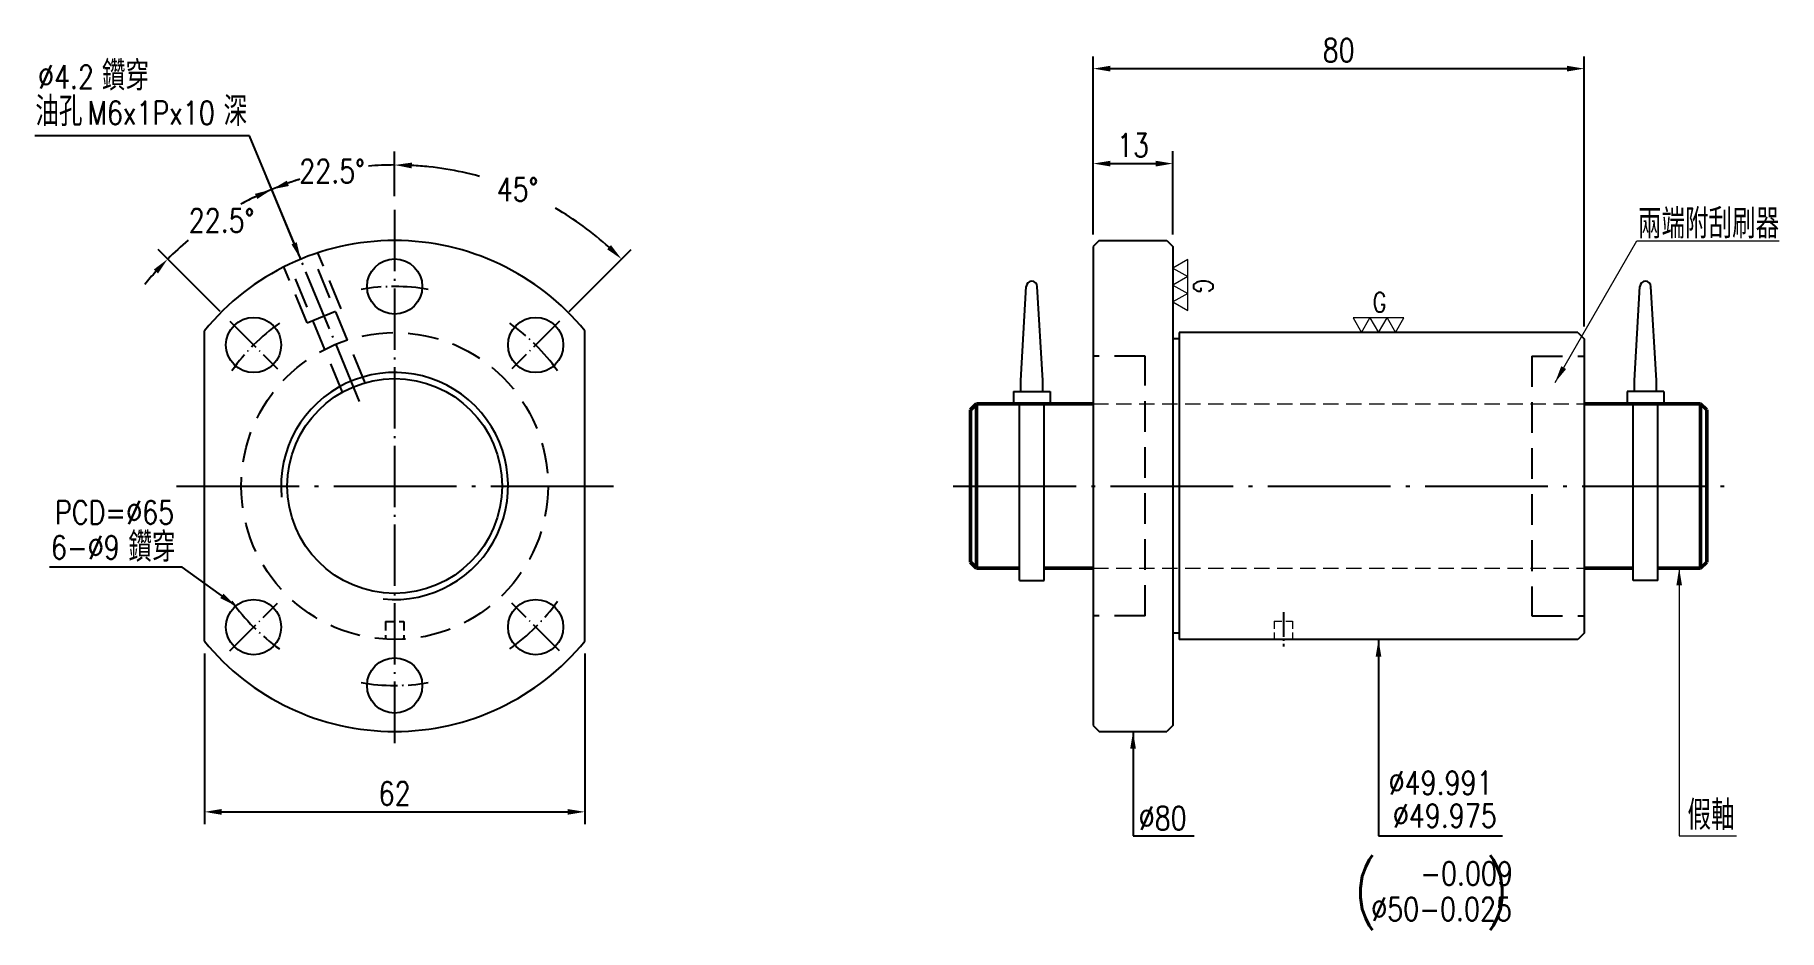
# Model space of a CAD drawing. Header units: millimetres. Extents: x 2265 to 2549, y 350 to 496.
import ezdxf
from ezdxf.enums import TextEntityAlignment as Align

# ---------------------------------------------------------------- set-up
doc = ezdxf.new("R2010")
doc.units = ezdxf.units.MM
doc.header["$LTSCALE"] = 10
for name, pattern in [('C', [2.5625, 2, -0.25, 0.0625, -0.25]), ('H', [0.75, 0.5, -0.25]), ('HIDDEN', [0.375, 0.25, -0.125])]:
    doc.linetypes.add(name, pattern=pattern)
doc.layers.get('0').update_dxf_attribs({"linetype": 'CONTINUOUS'})
doc.layers.get('DEFPOINTS').update_dxf_attribs({"linetype": 'CONTINUOUS'})
for name, color, linetype, lineweight in [('03', 6, 'CONTINUOUS', 15), ('05', 5, 'HIDDEN', 9), ('3', 4, 'CONTINUOUS', 15), ('AM_0', 7, 'CONTINUOUS', 50)]:
    doc.layers.add(name, color=color, linetype=linetype, lineweight=lineweight)
for name, color, linetype in [('C', 5, 'C'), ('H', 2, 'H'), ('L1', 4, 'CONTINUOUS')]:
    doc.layers.add(name, color=color, linetype=linetype)
doc.styles.add('SIMPLEX', font='SIMPLEX.shx', dxfattribs={"width": 0.8, "height": 3.8, "bigfont": 'chineset.shx'})
doc.dimstyles.new('STANDARD$0', dxfattribs={"dimscale": 0, "dimtxt": 3.8, "dimasz": 2.8, "dimexe": 2, "dimexo": 2, "dimgap": 1.7, "dimtad": 1, "dimdec": 3, "dimrnd": 0.0005, "dimdsep": 46, "dimtxsty": 'SIMPLEX', "dimcen": 0.09, "dimclrd": 6, "dimclre": 6, "dimclrt": 3, "dimadec": 1, "dimazin": 2, "dimtp": -0.1, "dimtm": 0.2, "dimtfac": 1, "dimtdec": 3, "dimtmove": 2, "dimatfit": 3, "dimfxl": 0, "dimtvp": 0.790698, "dimarcsym": 0})
doc.dimstyles.new('STANDARD$2', dxfattribs={"dimscale": 0, "dimtxt": 3.8, "dimasz": 2.8, "dimexe": 2.2, "dimexo": 2.2, "dimgap": 2.2, "dimtad": 0, "dimtih": 1, "dimtoh": 1, "dimdec": 3, "dimrnd": 0.0005, "dimdsep": 46, "dimtxsty": 'SIMPLEX', "dimcen": 0.09, "dimclrd": 6, "dimclre": 6, "dimclrt": 3, "dimadec": 1, "dimazin": 2, "dimtp": -0.1, "dimtm": 0.2, "dimtfac": 1, "dimtdec": 3, "dimtmove": 2, "dimatfit": 3, "dimfxl": 0, "dimtvp": 0.790698, "dimlwd": -1, "dimlwe": -1, "dimarcsym": 0})
doc.dimstyles.new('STANDARD$7', dxfattribs={"dimscale": 0, "dimtxt": 3.8, "dimasz": 2.8, "dimexe": 1.2, "dimexo": 1.2, "dimgap": 1.2, "dimtad": 1, "dimdec": 3, "dimrnd": 0.0005, "dimdsep": 46, "dimtxsty": 'SIMPLEX', "dimcen": 0.09, "dimclrd": 6, "dimclre": 6, "dimclrt": 3, "dimadec": 1, "dimazin": 2, "dimtp": -0.1, "dimtm": 0.2, "dimtfac": 1, "dimtdec": 3, "dimtmove": 2, "dimatfit": 3, "dimfxl": 0, "dimtvp": 0.790698, "dimlwd": -1, "dimlwe": -1, "dimarcsym": 0})

# ---------------------------------------------------------------- blocks, each defined once
blk = doc.blocks.new('*D45')
at = {"layer": '03', "color": 6, "lineweight": -2}
for p, q in [((2437.12, 467.23), (2437.12, 492.23)), ((2517.12, 448.23), (2517.12, 492.23)), ((2439.92, 490.23), (2514.32, 490.23))]:
    blk.add_line(p, q, dxfattribs=at)
at = {"layer": '03', "color": 6}
for points in [[(2439.92, 490.7), (2439.92, 489.76), (2437.12, 490.23)], [(2514.32, 490.7), (2514.32, 489.76), (2517.12, 490.23)]]:
    blk.add_solid(points, dxfattribs=at)
at = {"layer": 'DEFPOINTS', "color": 0}
for p in [(2517.12, 490.23), (2437.12, 465.23), (2517.12, 446.23)]:
    blk.add_point(p, dxfattribs=at)
at = {"layer": '03', "color": 3, "insert": (2477.12, 493.23), "char_height": 3.8, "attachment_point": 5, "style": 'SIMPLEX'}
blk.add_mtext('80', dxfattribs=at)
blk = doc.blocks.new('研磨加工')
at = {"layer": '3'}
for points in [[(-0.58, 1), (-1.73, 1), (-1.15, 0)], [(0.58, 1), (-0.58, 1), (0, 0)], [(1.73, 1), (0.58, 1), (1.15, 0)]]:
    blk.add_lwpolyline(points, close=True, dxfattribs=at)
at = {"layer": '3', "style": 'SIMPLEX', "width": 0.8}
blk.add_text('G', height=1.32, dxfattribs=at).set_placement((-0.4, 2.06), align=Align.MIDDLE_LEFT)
blk = doc.blocks.new('*D56')
at = {"color": 6}
for p, q in [((2323.28, 469.43), (2323.28, 476.73)), ((2351.71, 450.65), (2361.82, 460.76))]:
    blk.add_line(p, q, dxfattribs=at)
for start, end in [(74.6632, 86.932), (48.068, 59.9422)]:
    blk.add_arc((2323.28, 422.23), 52.3, start, end, dxfattribs=at)
for points in [[(2326.07, 473.98), (2326.1, 474.92), (2323.28, 474.53)], [(2358.55, 461.47), (2357.91, 460.8), (2360.26, 459.21)]]:
    blk.add_solid(points, dxfattribs=at)
at = {"layer": 'DEFPOINTS', "color": 0}
for p in [(2323.28, 467.23), (2349.43, 467.52), (2350.15, 449.1), (2342.38, 441.32), (2323.28, 379.13)]:
    blk.add_point(p, dxfattribs=at)
at = {"color": 3, "insert": (2343.3, 470.55), "char_height": 3.8, "attachment_point": 5, "style": 'SIMPLEX'}
blk.add_mtext('45°', dxfattribs=at)
blk = doc.blocks.new('*D57')
at = {"color": 6, "lineweight": -2}
for p, q in [((2292.28, 394.95), (2292.28, 367.14)), ((2354.28, 394.95), (2354.28, 367.14)), ((2295.08, 369.14), (2351.48, 369.14))]:
    blk.add_line(p, q, dxfattribs=at)
at = {"color": 6}
for points in [[(2295.08, 369.6), (2295.08, 368.67), (2292.28, 369.14)], [(2351.48, 369.6), (2351.48, 368.67), (2354.28, 369.14)]]:
    blk.add_solid(points, dxfattribs=at)
at = {"layer": 'DEFPOINTS', "color": 0}
for p in [(2292.28, 396.95), (2354.28, 396.95), (2354.28, 369.14)]:
    blk.add_point(p, dxfattribs=at)
at = {"color": 3, "insert": (2323.28, 372.14), "char_height": 3.8, "attachment_point": 5, "style": 'SIMPLEX'}
blk.add_mtext('62', dxfattribs=at)
blk = doc.blocks.new('*D58')
at = {"layer": '03', "color": 6, "lineweight": -2}
for p, q in [((2437.12, 463.23), (2437.12, 476.76)), ((2439.92, 474.76), (2447.32, 474.76)), ((2450.12, 463.23), (2450.12, 476.76))]:
    blk.add_line(p, q, dxfattribs=at)
at = {"layer": '03', "color": 6}
for points in [[(2439.92, 475.22), (2439.92, 474.29), (2437.12, 474.76)], [(2447.32, 475.22), (2447.32, 474.29), (2450.12, 474.76)]]:
    blk.add_solid(points, dxfattribs=at)
at = {"layer": 'DEFPOINTS', "color": 0}
for p in [(2450.12, 474.76), (2437.12, 461.23), (2450.12, 461.23)]:
    blk.add_point(p, dxfattribs=at)
at = {"layer": '03', "color": 3, "insert": (2443.62, 477.76), "char_height": 3.8, "attachment_point": 5, "style": 'SIMPLEX'}
blk.add_mtext('13', dxfattribs=at)
blk = doc.blocks.new('*D59')
at = {"color": 6}
for p, q in [((2305.22, 465.84), (2302.43, 472.58)), ((2294.86, 450.65), (2284.75, 460.76))]:
    blk.add_line(p, q, dxfattribs=at)
for start, end in [(107.1712, 109.432), (112.5, 118.636), (130.0535, 135), (138.068, 141.136)]:
    blk.add_arc((2323.28, 422.23), 52.3, start, end, dxfattribs=at)
for points in [[(2306.05, 471.11), (2305.72, 471.98), (2303.27, 470.55)], [(2284.04, 457.5), (2284.72, 456.86), (2286.3, 459.21)]]:
    blk.add_solid(points, dxfattribs=at)
at = {"layer": 'DEFPOINTS', "color": 0}
for p in [(2291.45, 463.72), (2306.06, 463.8), (2296.41, 449.1), (2304.19, 441.32), (2317.57, 436.02)]:
    blk.add_point(p, dxfattribs=at)
at = {"color": 3, "insert": (2295.07, 465.48), "char_height": 3.8, "attachment_point": 5, "style": 'SIMPLEX'}
blk.add_mtext('22.5°', dxfattribs=at)
blk = doc.blocks.new('*D60')
at = {"color": 6}
for p, q in [((2323.28, 469.43), (2323.28, 476.73)), ((2307.13, 461.22), (2302.43, 472.58))]:
    blk.add_line(p, q, dxfattribs=at)
for start, end in [(107.3081, 112.5), (90, 94.6816), (83.864, 86.932), (115.568, 118.636)]:
    blk.add_arc((2323.28, 422.23), 52.3, start, end, dxfattribs=at)
for points in [[(2326.07, 473.98), (2326.1, 474.92), (2323.28, 474.53)], [(2300.52, 469.83), (2300.9, 468.98), (2303.27, 470.55)]]:
    blk.add_solid(points, dxfattribs=at)
at = {"layer": 'DEFPOINTS', "color": 0}
for p in [(2316.46, 474.08), (2323.28, 467.23), (2307.98, 459.18), (2323.28, 422.23)]:
    blk.add_point(p, dxfattribs=at)
at = {"color": 3, "insert": (2313.08, 473.52), "char_height": 3.8, "attachment_point": 5, "style": 'SIMPLEX'}
blk.add_mtext('22.5°', dxfattribs=at)

msp = doc.modelspace()

# ---------------------------------------------------------------- linework, layer by layer
for p, q in [((2438.1226, 462.2293), (2437.1226, 461.2293)), ((2437.1226, 461.2293), (2437.1226, 383.2293)), ((2438.1226, 462.2293), (2449.1226, 462.2293)), ((2449.1226, 462.2293), (2450.1226, 461.2293)), ((2450.1226, 461.2293), (2450.1226, 398.2293)), ((2425.3226, 439.4293), (2426.2237, 454.7406)), ((2428.9226, 439.4293), (2428.0216, 454.7406)), ((2525.3226, 439.4293), (2526.2237, 454.7406)), ((2528.9226, 439.4293), (2528.0216, 454.7406)), ((2292.2841, 396.9508), (2292.2841, 447.5077)), ((2354.2841, 396.9508), (2354.2841, 447.5077)), ((2451.1226, 447.2293), (2451.1226, 398.2293)), ((2516.1226, 447.2293), (2451.1226, 447.2293)), ((2516.1226, 447.2293), (2517.1226, 446.2293)), ((2451.1226, 446.2293), (2450.1226, 446.2293)), ((2517.1226, 446.2293), (2517.1226, 398.2293)), ((2425.3226, 437.6293), (2425.3226, 439.4293)), ((2428.9226, 437.6293), (2428.9226, 439.4293)), ((2525.3226, 437.6293), (2525.3226, 439.4293)), ((2528.9226, 437.6293), (2528.9226, 439.4293)), ((2424.1226, 437.6293), (2430.1226, 437.6293)), ((2424.1226, 437.6293), (2424.1226, 435.6293)), ((2424.8726, 437.6293), (2429.3726, 437.6293)), ((2425.1226, 406.8293), (2425.1226, 435.6293)), ((2429.1226, 406.8293), (2429.1226, 435.6293)), ((2430.1226, 437.6293), (2430.1226, 435.6293)), ((2530.1226, 437.6293), (2524.1226, 437.6293)), ((2524.1226, 437.6293), (2524.1226, 435.6293)), ((2529.3726, 437.6293), (2524.8726, 437.6293)), ((2525.1226, 406.8293), (2525.1226, 435.6293)), ((2529.1226, 406.8293), (2529.1226, 435.6293)), ((2530.1226, 437.6293), (2530.1226, 435.6293)), ((2425.1226, 406.8293), (2429.1226, 406.8293)), ((2529.1226, 406.8293), (2525.1226, 406.8293)), ((2450.1226, 398.2293), (2450.1226, 383.2293)), ((2451.1226, 398.2293), (2450.1226, 398.2293)), ((2451.1226, 398.2293), (2451.1226, 397.2293)), ((2517.1226, 398.2293), (2516.1226, 397.2293)), ((2516.1226, 397.2293), (2451.1226, 397.2293)), ((2437.1226, 383.2293), (2438.1226, 382.2293)), ((2438.1226, 382.2293), (2449.1226, 382.2293)), ((2450.1226, 383.2293), (2449.1226, 382.2293))]:
    msp.add_line(p, q)
for centre, radius in [((2323.2841, 454.7293), 4.5), ((2300.3032, 445.2102), 4.5), ((2346.2651, 445.2102), 4.5), ((2323.2841, 422.2293), 17.5), ((2300.3032, 399.2483), 4.5), ((2346.2651, 399.2483), 4.5), ((2323.2841, 389.7293), 4.5)]:
    msp.add_circle(centre, radius)
for centre, radius, start, end in [((2323.2841, 422.2293), 40, 39.194967, 140.805033), ((2427.1226, 454.6973), 0.9, 2.753997, 177.246003), ((2527.1226, 454.6973), 0.9, 2.753997, 177.246003), ((2323.2841, 422.2293), 40, 219.194967, 320.805033)]:
    msp.add_arc(centre, radius, start, end)
at = {"layer": '05'}
for p, q in [((2437.1226, 435.6293), (2517.1226, 435.6293)), ((2437.1226, 408.8293), (2517.1226, 408.8293))]:
    msp.add_line(p, q, dxfattribs=at)
at = {"layer": '05', "ltscale": 0.5}
for p, q in [((2466.6226, 400.2293), (2469.6226, 400.2293)), ((2466.6226, 400.2293), (2466.6226, 397.2293)), ((2469.6226, 400.2293), (2469.6226, 397.2293))]:
    msp.add_line(p, q, dxfattribs=at)
at = {"layer": 'AM_0'}
for p, q in [((2418.1226, 435.6293), (2417.1226, 434.6293)), ((2418.1226, 435.6293), (2437.1226, 435.6293)), ((2418.1226, 435.6293), (2418.1226, 408.8293)), ((2517.1226, 435.6293), (2536.1226, 435.6293)), ((2536.1226, 435.6293), (2536.1226, 408.8293)), ((2536.1226, 435.6293), (2537.1226, 434.6293)), ((2417.1226, 434.6293), (2417.1226, 409.8293)), ((2537.1226, 434.6293), (2537.1226, 409.8293)), ((2418.1226, 408.8293), (2417.1226, 409.8293)), ((2536.1226, 408.8293), (2537.1226, 409.8293)), ((2418.1226, 408.8293), (2425.1226, 408.8293)), ((2429.1226, 408.8293), (2437.1226, 408.8293)), ((2517.1226, 408.8293), (2525.1226, 408.8293)), ((2529.1226, 408.8293), (2536.1226, 408.8293))]:
    msp.add_line(p, q, dxfattribs=at)
at = {"layer": 'C', "color": 1, "ltscale": 0.5}
for p, q in [((2323.2841, 467.2293), (2323.2841, 379.132)), ((2317.5702, 436.0239), (2306.0634, 463.8038))]:
    msp.add_line(p, q, dxfattribs=at)
at = {"layer": 'C', "color": 1, "ltscale": 0.3}
for p, q in [((2296.4141, 449.0993), (2304.1922, 441.3211)), ((2350.1542, 449.0993), (2342.376, 441.3211)), ((2296.4141, 395.3592), (2304.1922, 403.1374)), ((2350.1542, 395.3592), (2342.376, 403.1374))]:
    msp.add_line(p, q, dxfattribs=at)
at = {"layer": 'C', "color": 1}
for p, q in [((2287.7263, 422.2293), (2359.2561, 422.2293)), ((2414.3286, 422.2293), (2540.9775, 422.2293))]:
    msp.add_line(p, q, dxfattribs=at)
at = {"layer": 'C', "color": 1, "ltscale": 0.2}
msp.add_line((2468.1226, 401.6538), (2468.1226, 396.0573), dxfattribs=at)
at = {"layer": 'C', "color": 1, "ltscale": 0.3}
for start, end in [(80.292183, 99.707817), (125.292183, 144.707817), (35.292183, 54.707817), (215.292183, 234.707817), (305.292183, 324.707817), (260.292183, 279.707817)]:
    msp.add_arc((2323.2841, 422.2293), 32.5, start, end, dxfattribs=at)
at = {"layer": 'H', "color": 5}
for p, q in [((2309.032, 448.7976), (2305.2483, 457.9323)), ((2314.7833, 437.5258), (2306.1482, 458.3728)), ((2318.4788, 439.0566), (2309.8437, 459.9036)), ((2314.5753, 451.0937), (2310.7915, 460.2284)), ((2309.032, 448.7976), (2314.5753, 451.0937)), ((2445.6226, 443.3793), (2437.1226, 443.3793)), ((2445.6226, 401.0793), (2445.6226, 443.3793)), ((2508.6226, 443.3793), (2508.6226, 401.0793)), ((2508.6226, 443.3793), (2517.1226, 443.3793)), ((2445.6226, 401.0793), (2437.1226, 401.0793)), ((2508.6226, 401.0793), (2517.1226, 401.0793))]:
    msp.add_line(p, q, dxfattribs=at)
at = {"layer": 'H', "color": 5, "ltscale": 0.3}
for p, q in [((2321.7841, 400.1649), (2324.7841, 400.1649)), ((2321.7841, 400.1649), (2321.7841, 397.2293)), ((2324.7841, 400.1649), (2324.7841, 397.2293))]:
    msp.add_line(p, q, dxfattribs=at)
at = {"layer": 'H', "color": 5}
msp.add_circle((2323.2841, 422.2293), 25, dxfattribs=at)
at = {"layer": 'L1'}
msp.add_arc((2323.2841, 422.2293), 18.5, 264.160887, 185.606628, dxfattribs=at)

# ---------------------------------------------------------------- block references
at = {"layer": '03', "xscale": 2.400000000000091, "yscale": 2.400000000000091, "zscale": 2.4, "rotation": 270}
msp.add_blockref('研磨加工', (2450.1226, 454.9775), dxfattribs=at)
at = {"layer": '03', "xscale": 2.399999999999977, "yscale": 2.400000000000006, "zscale": 2.4}
msp.add_blockref('研磨加工', (2483.6226, 447.2293), dxfattribs=at)

# ---------------------------------------------------------------- texts
at = {"layer": '03', "color": 3, "style": 'SIMPLEX', "width": 0.8}
msp.add_text('假軸', height=4.8, dxfattribs=at).set_placement((2537.8117, 368.8559), align=Align.MIDDLE)
at = {"layer": '03', "color": 3, "style": 'SIMPLEX'}
for s, insert, char_height, attachment_point in [('鑽穿', (2275.5732, 486.6586), 4.8, 7), ('%%C4.2', (2269.7264, 488.885), 3.8, 5), ('油孔', (2264.7286, 480.8586), 4.8, 7), ('深', (2295.4128, 480.8968), 4.8, 7), ('M6x1Px10', (2283.6257, 483.0253), 3.8, 5), ('兩端附刮刷器', (2525.8929, 462.5585), 4.8, 7), ('PCD=%%C65', (2277.6485, 417.9249), 3.8, 5), ('鑽穿', (2279.8993, 409.8762), 4.8, 7), ('6-%%C9', (2272.8839, 412.2239), 3.8, 5), ('%%C49.991', (2493.7382, 373.8717), 3.8, 5), ('%%C80', (2448.4542, 368.1152), 3.8, 5), ('%%C49.975', (2494.4308, 368.5143), 3.8, 5), ('(    )', (2479.6132, 349.8753), 8, 7), ('-0.009', (2497.9694, 359.1035), 3.8, 5), ('%%C50-0.025', (2493.9015, 353.3009), 3.8, 5)]:
    msp.add_mtext(s, dxfattribs=dict(at, insert=insert, char_height=char_height, attachment_point=attachment_point))

# ---------------------------------------------------------------- dimensions: what is measured, and where the dimension line sits
dim = msp.add_angular_dim_3p(base=(2316.458, 474.0785), center=(2323.2841, 422.2293), p1=(2307.9768, 459.1844), p2=(2323.2841, 467.2293), dimstyle='STANDARD$2', override={"dimscale": 1})
dim.commit()
dim.dimension.update_dxf_attribs({"geometry": '*D60', "text_midpoint": (2313.0816, 473.521), "dimtype": 165})
dim = msp.add_angular_dim_2l(base=(2349.4324, 467.5195), line1=((2350.1542, 449.0993), (2342.376, 441.3211)), line2=((2323.2841, 467.2293), (2323.2841, 379.132)), dimstyle='STANDARD$2', override={"dimscale": 1})
dim.commit()
dim.dimension.update_dxf_attribs({"geometry": '*D56', "text_midpoint": (2343.2972, 470.5451)})
dim = msp.add_angular_dim_2l(base=(2291.4479, 463.719), line1=((2317.5702, 436.0239), (2306.0634, 463.8038)), line2=((2296.4141, 449.0993), (2304.1922, 441.3211)), dimstyle='STANDARD$2', override={"dimscale": 1})
dim.commit()
dim.dimension.update_dxf_attribs({"geometry": '*D59', "text_midpoint": (2295.0731, 465.4801), "dimtype": 162})
dim = msp.add_linear_dim(base=(2354.2841, 369.1358), p1=(2292.2841, 396.9508), p2=(2354.2841, 396.9508), dimstyle='STANDARD$0', override={"dimscale": 1, "dimtad": 0})
dim.commit()
dim.dimension.update_dxf_attribs({"geometry": '*D57', "text_midpoint": (2323.2841, 372.1405)})
at = {"layer": '03'}
for base, p1, p2, picture, middle in [((2517.1226, 490.2293), (2437.1226, 465.2293), (2517.1226, 446.2293), '*D45', (2477.1226, 493.2339)), ((2450.1226, 474.7557), (2437.1226, 461.2293), (2450.1226, 461.2293), '*D58', (2443.6226, 477.7603))]:
    dim = msp.add_linear_dim(base=base, p1=p1, p2=p2, dimstyle='STANDARD$0', override={"dimscale": 1, "dimtad": 0}, dxfattribs=at)
    dim.commit()
    dim.dimension.update_dxf_attribs({"geometry": picture, "text_midpoint": middle})

# ---------------------------------------------------------------- leaders
for points in [[(2307.9768, 459.1844), (2299.6492, 479.289), (2264.658, 479.289)], [(2297.4018, 402.6881), (2288.6501, 408.998), (2267.0598, 408.998)], [(2483.6226, 397.2293), (2483.6226, 365.22), (2503.8226, 365.22)], [(2443.6226, 382.2293), (2443.6226, 365.22), (2453.574, 365.22)]]:
    msp.add_leader(points, dimstyle='STANDARD$7', override={"dimscale": 1, "dimgap": 1.2, "dimtad": 0})
for points in [[(2512.3973, 439.0969), (2525.7216, 462.1753), (2548.9078, 462.1753)], [(2532.6226, 408.8293), (2532.6226, 365.22), (2541.96, 365.22)]]:
    msp.add_leader(points, dimstyle='STANDARD$7', override={"dimscale": 1, "dimgap": 1.2, "dimtad": 0}, dxfattribs=at)

doc.saveas('drawing.dxf')
